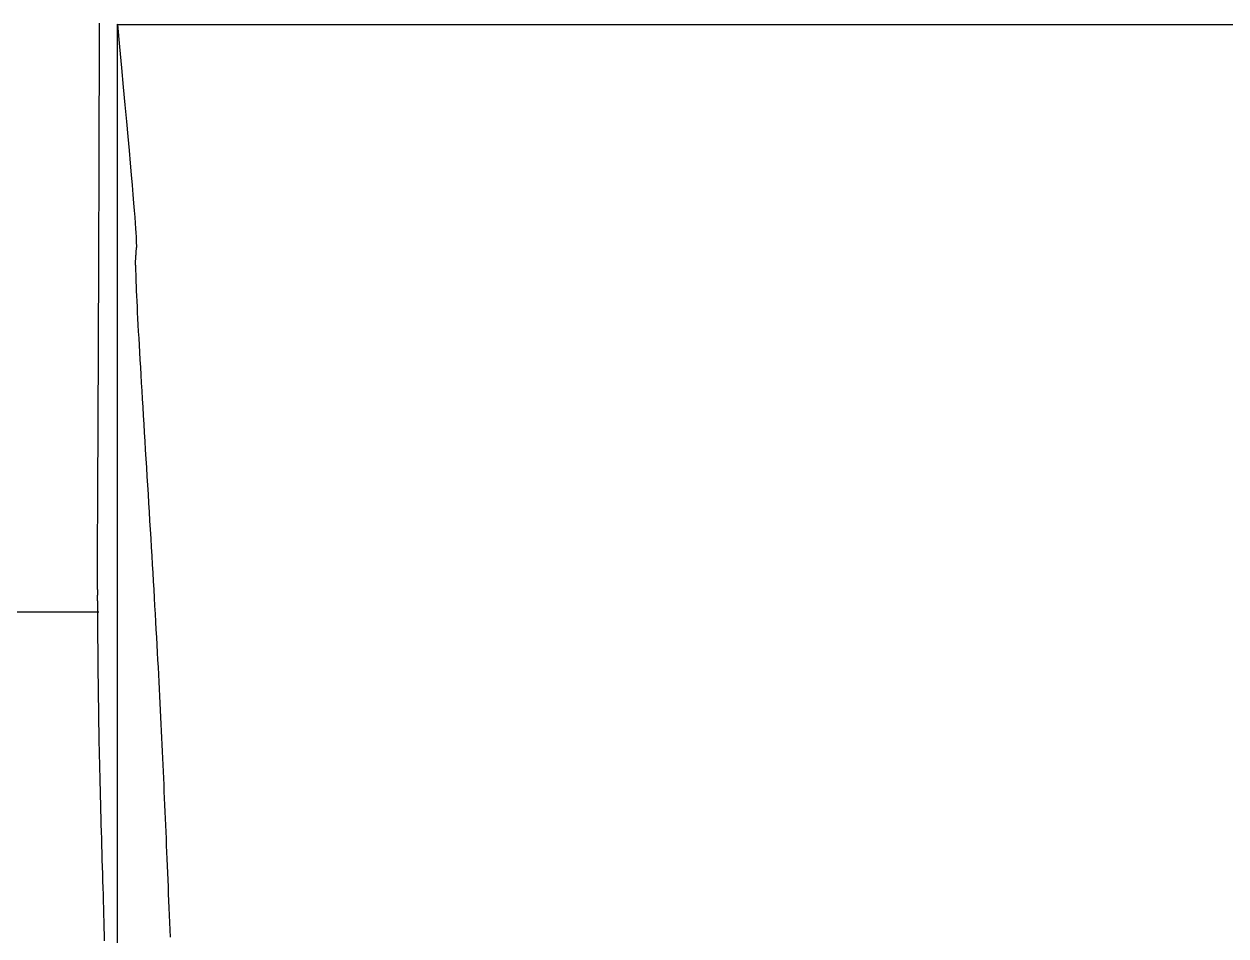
# Model space of a CAD drawing. Extents: x 28 to 300, y 18 to 330.
# Drawn here: x 225.6893 to 226.0468, y 191.3529 to 191.6241 of the extents above; entities that cross this region are included whole.
import ezdxf

# ---------------------------------------------------------------- set-up
doc = ezdxf.new("R2010")
doc.units = 0
doc.layers.add('MECHANICAL14', color=56, linetype='CONTINUOUS')
doc.layers.add('TOPOVERLAY', color=2, linetype='CONTINUOUS')

msp = doc.modelspace()

# ---------------------------------------------------------------- linework, layer by layer
at = {"layer": 'MECHANICAL14'}
for p, q in [((225.71174, 191.62345), (225.71175, 191.62438)), ((225.71174, 191.62256), (225.71174, 191.62345)), ((225.71701, 191.6242), (225.71703, 191.62397)), ((225.71703, 191.62398), (227.43421, 191.62398)), ((225.71703, 191.26257), (225.71703, 191.62398)), ((225.71703, 191.62397), (225.71766, 191.61731)), ((225.71172, 191.62012), (225.71173, 191.6209)), ((225.71172, 191.61936), (225.71172, 191.62012)), ((225.71173, 191.62172), (225.71174, 191.62256)), ((225.71173, 191.6209), (225.71173, 191.62172)), ((225.7117, 191.61652), (225.71171, 191.6172)), ((225.7117, 191.61584), (225.7117, 191.61652)), ((225.71171, 191.61862), (225.71172, 191.61936)), ((225.71171, 191.61791), (225.71171, 191.61862)), ((225.71171, 191.6172), (225.71171, 191.61791)), ((225.71766, 191.61731), (225.71824, 191.61111)), ((225.71168, 191.61245), (225.71169, 191.61314)), ((225.71168, 191.61175), (225.71168, 191.61245)), ((225.71169, 191.61516), (225.7117, 191.61584)), ((225.71169, 191.61449), (225.71169, 191.61516)), ((225.71169, 191.61382), (225.71169, 191.61449)), ((225.71169, 191.61314), (225.71169, 191.61382)), ((225.71167, 191.60954), (225.71168, 191.6103)), ((225.71167, 191.60876), (225.71167, 191.60954)), ((225.71168, 191.61103), (225.71168, 191.61175)), ((225.71168, 191.6103), (225.71168, 191.61103)), ((225.71824, 191.61111), (225.71878, 191.60536)), ((225.71166, 191.60621), (225.71167, 191.60709)), ((225.71166, 191.60529), (225.71166, 191.60621)), ((225.71166, 191.60432), (225.71166, 191.60529)), ((225.71167, 191.60794), (225.71167, 191.60876)), ((225.71167, 191.60709), (225.71167, 191.60794)), ((225.71878, 191.60536), (225.71927, 191.60005)), ((225.71165, 191.60224), (225.71166, 191.6033)), ((225.71165, 191.60113), (225.71165, 191.60224)), ((225.71166, 191.6033), (225.71166, 191.60432)), ((225.71164, 191.59879), (225.71165, 191.59998)), ((225.71164, 191.59755), (225.71164, 191.59879)), ((225.71165, 191.59998), (225.71165, 191.60113)), ((225.71927, 191.60005), (225.71973, 191.59514)), ((225.71163, 191.59495), (225.71164, 191.59627)), ((225.71163, 191.5936), (225.71163, 191.59495)), ((225.71164, 191.59627), (225.71164, 191.59755)), ((225.71973, 191.59514), (225.72014, 191.59063)), ((225.71162, 191.59077), (225.71163, 191.5922)), ((225.71163, 191.5922), (225.71163, 191.5936)), ((225.71161, 191.5878), (225.71162, 191.5893)), ((225.71161, 191.58626), (225.71161, 191.5878)), ((225.71162, 191.5893), (225.71162, 191.59077)), ((225.72014, 191.59063), (225.72051, 191.58649)), ((225.7116, 191.58469), (225.71161, 191.58626)), ((225.7116, 191.58309), (225.7116, 191.58469)), ((225.72051, 191.58649), (225.72085, 191.58272)), ((225.71159, 191.58146), (225.7116, 191.58309)), ((225.71159, 191.5798), (225.71159, 191.58146)), ((225.72085, 191.58272), (225.72115, 191.57929)), ((225.71158, 191.57812), (225.71159, 191.5798)), ((225.71158, 191.5764), (225.71158, 191.57812)), ((225.72115, 191.57929), (225.72142, 191.57618)), ((225.71157, 191.57466), (225.71158, 191.5764)), ((225.71157, 191.57289), (225.71157, 191.57466)), ((225.72142, 191.57618), (225.72165, 191.57337)), ((225.72165, 191.57337), (225.72186, 191.57086)), ((225.71156, 191.5711), (225.71157, 191.57289)), ((225.71156, 191.56929), (225.71156, 191.5711)), ((225.72186, 191.57086), (225.72204, 191.56861)), ((225.71154, 191.5656), (225.71155, 191.56746)), ((225.71155, 191.56746), (225.71156, 191.56929)), ((225.72204, 191.56861), (225.72219, 191.56662)), ((225.72219, 191.56662), (225.72232, 191.56486)), ((225.71153, 191.56184), (225.71154, 191.56373)), ((225.71154, 191.56373), (225.71154, 191.5656)), ((225.72232, 191.56486), (225.72242, 191.56332)), ((225.72242, 191.56332), (225.72251, 191.56198)), ((225.71152, 191.55993), (225.71153, 191.56184)), ((225.71152, 191.558), (225.71152, 191.55993)), ((225.72251, 191.56198), (225.72257, 191.56082)), ((225.72257, 191.56082), (225.72262, 191.55982)), ((225.72262, 191.55982), (225.72265, 191.55897)), ((225.72265, 191.55897), (225.72267, 191.55825)), ((225.7115, 191.55411), (225.71151, 191.55606)), ((225.71151, 191.55606), (225.71152, 191.558)), ((225.72252, 191.55495), (225.72255, 191.55528)), ((225.72255, 191.55528), (225.72258, 191.55561)), ((225.72258, 191.55561), (225.72261, 191.55594)), ((225.72261, 191.55594), (225.72264, 191.55628)), ((225.72264, 191.55628), (225.72266, 191.55667)), ((225.72266, 191.55667), (225.72267, 191.55712)), ((225.72267, 191.55825), (225.72268, 191.55764)), ((225.72267, 191.55712), (225.72268, 191.55764)), ((225.71149, 191.55016), (225.7115, 191.55214)), ((225.7115, 191.55214), (225.7115, 191.55411)), ((225.72243, 191.55242), (225.72244, 191.55309)), ((225.72243, 191.55242), (225.72244, 191.55163)), ((225.72244, 191.55309), (225.72245, 191.55367)), ((225.72244, 191.55163), (225.72245, 191.55073)), ((225.72245, 191.55367), (225.72247, 191.55415)), ((225.72247, 191.55415), (225.72249, 191.55457)), ((225.72249, 191.55457), (225.72252, 191.55495)), ((225.71148, 191.54817), (225.71149, 191.55016)), ((225.71148, 191.54617), (225.71148, 191.54817)), ((225.72245, 191.55073), (225.72247, 191.54973)), ((225.72247, 191.54973), (225.72251, 191.54863)), ((225.72251, 191.54863), (225.72255, 191.54742)), ((225.71147, 191.54416), (225.71148, 191.54617)), ((225.72255, 191.54742), (225.7226, 191.54613)), ((225.7226, 191.54613), (225.72266, 191.54474)), ((225.72266, 191.54474), (225.72272, 191.54326)), ((225.71145, 191.54012), (225.71146, 191.54215)), ((225.71146, 191.54215), (225.71147, 191.54416)), ((225.72272, 191.54326), (225.72279, 191.54169)), ((225.72279, 191.54169), (225.72287, 191.54004)), ((225.71144, 191.53606), (225.71145, 191.53809)), ((225.71145, 191.53809), (225.71145, 191.54012)), ((225.72287, 191.54004), (225.72296, 191.53832)), ((225.72296, 191.53832), (225.72305, 191.53652)), ((225.71142, 191.53199), (225.71143, 191.53403)), ((225.71143, 191.53403), (225.71144, 191.53606)), ((225.72305, 191.53652), (225.72315, 191.53464)), ((225.72315, 191.53464), (225.72325, 191.5327)), ((225.71142, 191.52995), (225.71142, 191.53199)), ((225.72325, 191.5327), (225.72336, 191.53069)), ((225.72336, 191.53069), (225.72348, 191.52861)), ((225.7114, 191.52587), (225.71141, 191.52791)), ((225.71141, 191.52791), (225.71142, 191.52995)), ((225.72348, 191.52861), (225.7236, 191.52648)), ((225.71138, 191.52181), (225.71139, 191.52384)), ((225.71139, 191.52384), (225.7114, 191.52587)), ((225.7236, 191.52648), (225.72373, 191.52429)), ((225.72373, 191.52429), (225.72386, 191.52205)), ((225.71136, 191.51776), (225.71137, 191.51978)), ((225.71137, 191.51978), (225.71138, 191.52181)), ((225.72386, 191.52205), (225.72399, 191.51976)), ((225.72399, 191.51976), (225.72413, 191.51742)), ((225.71135, 191.51574), (225.71136, 191.51776)), ((225.72413, 191.51742), (225.72427, 191.51504)), ((225.71134, 191.51174), (225.71135, 191.51373)), ((225.71135, 191.51373), (225.71135, 191.51574)), ((225.72427, 191.51504), (225.72441, 191.51262)), ((225.72441, 191.51262), (225.72456, 191.51017)), ((225.71132, 191.50777), (225.71133, 191.50975)), ((225.71133, 191.50975), (225.71134, 191.51174)), ((225.72456, 191.51017), (225.72471, 191.50768)), ((225.7113, 191.50385), (225.71131, 191.5058)), ((225.71131, 191.5058), (225.71132, 191.50777)), ((225.72471, 191.50768), (225.72486, 191.50516)), ((225.72486, 191.50516), (225.72502, 191.50261)), ((225.71128, 191.49999), (225.71129, 191.50191)), ((225.71129, 191.50191), (225.7113, 191.50385)), ((225.72502, 191.50261), (225.72517, 191.50004)), ((225.71127, 191.49808), (225.71128, 191.49999)), ((225.71127, 191.49619), (225.71127, 191.49808)), ((225.72517, 191.50004), (225.72533, 191.49745)), ((225.71126, 191.49431), (225.71127, 191.49619)), ((225.72533, 191.49745), (225.72549, 191.49484)), ((225.72549, 191.49484), (225.72565, 191.49222)), ((225.71124, 191.49062), (225.71125, 191.49246)), ((225.71125, 191.49246), (225.71126, 191.49431)), ((225.72565, 191.49222), (225.72581, 191.48959)), ((225.71122, 191.48879), (225.71124, 191.49062)), ((225.71122, 191.48697), (225.71122, 191.48879)), ((225.72581, 191.48959), (225.72597, 191.48695)), ((225.7112, 191.48339), (225.71121, 191.48517)), ((225.71121, 191.48517), (225.71122, 191.48697)), ((225.72597, 191.48695), (225.72614, 191.48431)), ((225.72614, 191.48431), (225.7263, 191.48166)), ((225.71118, 191.47985), (225.71119, 191.48161)), ((225.71119, 191.48161), (225.7112, 191.48339)), ((225.7263, 191.48166), (225.72646, 191.47902)), ((225.71117, 191.47809), (225.71118, 191.47985)), ((225.71117, 191.47635), (225.71117, 191.47809)), ((225.72646, 191.47902), (225.72662, 191.47639)), ((225.71115, 191.47288), (225.71116, 191.47461)), ((225.71116, 191.47461), (225.71117, 191.47635)), ((225.72662, 191.47639), (225.72678, 191.47376)), ((225.72678, 191.47376), (225.72693, 191.47115)), ((225.71113, 191.46774), (225.71114, 191.46945)), ((225.71114, 191.47116), (225.71115, 191.47288)), ((225.71114, 191.46945), (225.71114, 191.47116)), ((225.72693, 191.47115), (225.72709, 191.46856)), ((225.71113, 191.46604), (225.71113, 191.46774)), ((225.71113, 191.46435), (225.71113, 191.46604)), ((225.72709, 191.46856), (225.72724, 191.46598)), ((225.72724, 191.46598), (225.7274, 191.46342)), ((225.71112, 191.46265), (225.71113, 191.46435)), ((225.71112, 191.46096), (225.71112, 191.46265)), ((225.7274, 191.46342), (225.72754, 191.46089)), ((225.71112, 191.45928), (225.71112, 191.46096)), ((225.71112, 191.45759), (225.71112, 191.45928)), ((225.72754, 191.46089), (225.72769, 191.45839)), ((225.71112, 191.45591), (225.71112, 191.45759)), ((225.71112, 191.45591), (225.71112, 191.45423)), ((225.72769, 191.45839), (225.72784, 191.45593)), ((225.72784, 191.45593), (225.72798, 191.45349)), ((225.71112, 191.45254), (225.71112, 191.45423)), ((225.71112, 191.45254), (225.71112, 191.45086)), ((225.72798, 191.45349), (225.72811, 191.45109)), ((225.62562, 191.44932), (225.7115, 191.44932)), ((225.71112, 191.45086), (225.71113, 191.44917)), ((225.71113, 191.44917), (225.71113, 191.44748)), ((225.72811, 191.45109), (225.72825, 191.44871)), ((225.72825, 191.44871), (225.72838, 191.44637)), ((225.71113, 191.44748), (225.71114, 191.44579)), ((225.71114, 191.44579), (225.71114, 191.4441)), ((225.72838, 191.44637), (225.7285, 191.44405)), ((225.71114, 191.4441), (225.71115, 191.4424)), ((225.71115, 191.4424), (225.71116, 191.44069)), ((225.7285, 191.44405), (225.72863, 191.44176)), ((225.72863, 191.44176), (225.72875, 191.43949)), ((225.71116, 191.44069), (225.71117, 191.43898)), ((225.71117, 191.43898), (225.71118, 191.43727)), ((225.71118, 191.43727), (225.7112, 191.43554)), ((225.72875, 191.43949), (225.72888, 191.43725)), ((225.72888, 191.43725), (225.72899, 191.43504)), ((225.7112, 191.43554), (225.71121, 191.43381)), ((225.71121, 191.43381), (225.71123, 191.43207)), ((225.72899, 191.43504), (225.72911, 191.43284)), ((225.71123, 191.43207), (225.71125, 191.43032)), ((225.71125, 191.43032), (225.71127, 191.42856)), ((225.72911, 191.43284), (225.72922, 191.43067)), ((225.72922, 191.43067), (225.72933, 191.42851)), ((225.71127, 191.42856), (225.71129, 191.42679)), ((225.71129, 191.42679), (225.71131, 191.425)), ((225.72933, 191.42851), (225.72944, 191.42638)), ((225.71131, 191.425), (225.71133, 191.42321)), ((225.71133, 191.42321), (225.71136, 191.4214)), ((225.72944, 191.42638), (225.72955, 191.42426)), ((225.72955, 191.42426), (225.72966, 191.42216)), ((225.71136, 191.4214), (225.71139, 191.41958)), ((225.71139, 191.41958), (225.71142, 191.41774)), ((225.72966, 191.42216), (225.72976, 191.42008)), ((225.72976, 191.42008), (225.72986, 191.41801)), ((225.71142, 191.41774), (225.71145, 191.41589)), ((225.71145, 191.41589), (225.71148, 191.41402)), ((225.72986, 191.41801), (225.72996, 191.41595)), ((225.72996, 191.41595), (225.73006, 191.4139)), ((225.71148, 191.41402), (225.71152, 191.41214)), ((225.73006, 191.4139), (225.73016, 191.41187)), ((225.71152, 191.41214), (225.71155, 191.41024)), ((225.71155, 191.41024), (225.71159, 191.40832)), ((225.73016, 191.41187), (225.73025, 191.40985)), ((225.73025, 191.40985), (225.73034, 191.40783)), ((225.71159, 191.40832), (225.71163, 191.40639)), ((225.71163, 191.40639), (225.71168, 191.40443)), ((225.73034, 191.40783), (225.73044, 191.40582)), ((225.73044, 191.40582), (225.73053, 191.40382)), ((225.71168, 191.40443), (225.71172, 191.40245)), ((225.71172, 191.40245), (225.71177, 191.40046)), ((225.73053, 191.40382), (225.73062, 191.40182)), ((225.73062, 191.40182), (225.73071, 191.39983)), ((225.71177, 191.40046), (225.71182, 191.39844)), ((225.71182, 191.39844), (225.71187, 191.39641)), ((225.73071, 191.39983), (225.7308, 191.39784)), ((225.71187, 191.39641), (225.71192, 191.39436)), ((225.71192, 191.39436), (225.71197, 191.3923)), ((225.7308, 191.39784), (225.73089, 191.39585)), ((225.73089, 191.39585), (225.73097, 191.39387)), ((225.71197, 191.3923), (225.71203, 191.39022)), ((225.73097, 191.39387), (225.73106, 191.39188)), ((225.73106, 191.39188), (225.73115, 191.38989)), ((225.71203, 191.39022), (225.71209, 191.38814)), ((225.71209, 191.38814), (225.71215, 191.38605)), ((225.73115, 191.38989), (225.73123, 191.3879)), ((225.73123, 191.3879), (225.73132, 191.3859)), ((225.71215, 191.38605), (225.71221, 191.38396)), ((225.71221, 191.38396), (225.71226, 191.38186)), ((225.73132, 191.3859), (225.7314, 191.3839)), ((225.7314, 191.3839), (225.73149, 191.3819)), ((225.71226, 191.38186), (225.71232, 191.37976)), ((225.73149, 191.3819), (225.73157, 191.37988)), ((225.71232, 191.37976), (225.71239, 191.37767)), ((225.71239, 191.37767), (225.71245, 191.37557)), ((225.73157, 191.37988), (225.73166, 191.37786)), ((225.73166, 191.37786), (225.73174, 191.37583)), ((225.71245, 191.37557), (225.71251, 191.37348)), ((225.71251, 191.37348), (225.71257, 191.3714)), ((225.73174, 191.37583), (225.73183, 191.37379)), ((225.73183, 191.37379), (225.73191, 191.37174)), ((225.71257, 191.3714), (225.71263, 191.36933)), ((225.71263, 191.36933), (225.71269, 191.36727)), ((225.73191, 191.37174), (225.732, 191.36967)), ((225.732, 191.36967), (225.73209, 191.36759)), ((225.71269, 191.36727), (225.71275, 191.36522)), ((225.73209, 191.36759), (225.73217, 191.36549)), ((225.71275, 191.36522), (225.7128, 191.36319)), ((225.7128, 191.36319), (225.71286, 191.36118)), ((225.73217, 191.36549), (225.73226, 191.36338)), ((225.73226, 191.36338), (225.73235, 191.36125)), ((225.71286, 191.36118), (225.71292, 191.35918)), ((225.71292, 191.35918), (225.71297, 191.35721)), ((225.73235, 191.36125), (225.73244, 191.3591)), ((225.73244, 191.3591), (225.73253, 191.35694)), ((225.71297, 191.35721), (225.71303, 191.35526)), ((225.71303, 191.35526), (225.71308, 191.35333)), ((225.73253, 191.35694), (225.73262, 191.35475)), ((225.71308, 191.35333), (225.71313, 191.35144)), ((225.73262, 191.35475), (225.73271, 191.35254))]:
    msp.add_line(p, q, dxfattribs=at)
at = {"layer": 'TOPOVERLAY'}
for p, q in [((225.71174, 191.62345), (225.71175, 191.62438)), ((225.71174, 191.62256), (225.71174, 191.62345)), ((225.71701, 191.6242), (225.71703, 191.62397)), ((225.71703, 191.62398), (227.43421, 191.62398)), ((225.71703, 191.26257), (225.71703, 191.62398)), ((225.71703, 191.62397), (225.71766, 191.61731)), ((225.71172, 191.62012), (225.71173, 191.6209)), ((225.71172, 191.61936), (225.71172, 191.62012)), ((225.71173, 191.62172), (225.71174, 191.62256)), ((225.71173, 191.6209), (225.71173, 191.62172)), ((225.7117, 191.61652), (225.71171, 191.6172)), ((225.7117, 191.61584), (225.7117, 191.61652)), ((225.71171, 191.61862), (225.71172, 191.61936)), ((225.71171, 191.61791), (225.71171, 191.61862)), ((225.71171, 191.6172), (225.71171, 191.61791)), ((225.71766, 191.61731), (225.71824, 191.61111)), ((225.71168, 191.61245), (225.71169, 191.61314)), ((225.71168, 191.61175), (225.71168, 191.61245)), ((225.71169, 191.61516), (225.7117, 191.61584)), ((225.71169, 191.61449), (225.71169, 191.61516)), ((225.71169, 191.61382), (225.71169, 191.61449)), ((225.71169, 191.61314), (225.71169, 191.61382)), ((225.71167, 191.60954), (225.71168, 191.6103)), ((225.71167, 191.60876), (225.71167, 191.60954)), ((225.71168, 191.61103), (225.71168, 191.61175)), ((225.71168, 191.6103), (225.71168, 191.61103)), ((225.71824, 191.61111), (225.71878, 191.60536)), ((225.71166, 191.60621), (225.71167, 191.60709)), ((225.71166, 191.60529), (225.71166, 191.60621)), ((225.71166, 191.60432), (225.71166, 191.60529)), ((225.71167, 191.60794), (225.71167, 191.60876)), ((225.71167, 191.60709), (225.71167, 191.60794)), ((225.71878, 191.60536), (225.71927, 191.60005)), ((225.71165, 191.60224), (225.71166, 191.6033)), ((225.71165, 191.60113), (225.71165, 191.60224)), ((225.71166, 191.6033), (225.71166, 191.60432)), ((225.71164, 191.59879), (225.71165, 191.59998)), ((225.71164, 191.59755), (225.71164, 191.59879)), ((225.71165, 191.59998), (225.71165, 191.60113)), ((225.71927, 191.60005), (225.71973, 191.59514)), ((225.71163, 191.59495), (225.71164, 191.59627)), ((225.71163, 191.5936), (225.71163, 191.59495)), ((225.71164, 191.59627), (225.71164, 191.59755)), ((225.71973, 191.59514), (225.72014, 191.59063)), ((225.71162, 191.59077), (225.71163, 191.5922)), ((225.71163, 191.5922), (225.71163, 191.5936)), ((225.71161, 191.5878), (225.71162, 191.5893)), ((225.71161, 191.58626), (225.71161, 191.5878)), ((225.71162, 191.5893), (225.71162, 191.59077)), ((225.72014, 191.59063), (225.72051, 191.58649)), ((225.7116, 191.58469), (225.71161, 191.58626)), ((225.7116, 191.58309), (225.7116, 191.58469)), ((225.72051, 191.58649), (225.72085, 191.58272)), ((225.71159, 191.58146), (225.7116, 191.58309)), ((225.71159, 191.5798), (225.71159, 191.58146)), ((225.72085, 191.58272), (225.72115, 191.57929)), ((225.71158, 191.57812), (225.71159, 191.5798)), ((225.71158, 191.5764), (225.71158, 191.57812)), ((225.72115, 191.57929), (225.72142, 191.57618)), ((225.71157, 191.57466), (225.71158, 191.5764)), ((225.71157, 191.57289), (225.71157, 191.57466)), ((225.72142, 191.57618), (225.72165, 191.57337)), ((225.72165, 191.57337), (225.72186, 191.57086)), ((225.71156, 191.5711), (225.71157, 191.57289)), ((225.71156, 191.56929), (225.71156, 191.5711)), ((225.72186, 191.57086), (225.72204, 191.56861)), ((225.71154, 191.5656), (225.71155, 191.56746)), ((225.71155, 191.56746), (225.71156, 191.56929)), ((225.72204, 191.56861), (225.72219, 191.56662)), ((225.72219, 191.56662), (225.72232, 191.56486)), ((225.71153, 191.56184), (225.71154, 191.56373)), ((225.71154, 191.56373), (225.71154, 191.5656)), ((225.72232, 191.56486), (225.72242, 191.56332)), ((225.72242, 191.56332), (225.72251, 191.56198)), ((225.71152, 191.55993), (225.71153, 191.56184)), ((225.71152, 191.558), (225.71152, 191.55993)), ((225.72251, 191.56198), (225.72257, 191.56082)), ((225.72257, 191.56082), (225.72262, 191.55982)), ((225.72262, 191.55982), (225.72265, 191.55897)), ((225.72265, 191.55897), (225.72267, 191.55825)), ((225.7115, 191.55411), (225.71151, 191.55606)), ((225.71151, 191.55606), (225.71152, 191.558)), ((225.72252, 191.55495), (225.72255, 191.55528)), ((225.72255, 191.55528), (225.72258, 191.55561)), ((225.72258, 191.55561), (225.72261, 191.55594)), ((225.72261, 191.55594), (225.72264, 191.55628)), ((225.72264, 191.55628), (225.72266, 191.55667)), ((225.72266, 191.55667), (225.72267, 191.55712)), ((225.72267, 191.55825), (225.72268, 191.55764)), ((225.72267, 191.55712), (225.72268, 191.55764)), ((225.71149, 191.55016), (225.7115, 191.55214)), ((225.7115, 191.55214), (225.7115, 191.55411)), ((225.72243, 191.55242), (225.72244, 191.55309)), ((225.72243, 191.55242), (225.72244, 191.55163)), ((225.72244, 191.55309), (225.72245, 191.55367)), ((225.72244, 191.55163), (225.72245, 191.55073)), ((225.72245, 191.55367), (225.72247, 191.55415)), ((225.72247, 191.55415), (225.72249, 191.55457)), ((225.72249, 191.55457), (225.72252, 191.55495)), ((225.71148, 191.54817), (225.71149, 191.55016)), ((225.71148, 191.54617), (225.71148, 191.54817)), ((225.72245, 191.55073), (225.72247, 191.54973)), ((225.72247, 191.54973), (225.72251, 191.54863)), ((225.72251, 191.54863), (225.72255, 191.54742)), ((225.71147, 191.54416), (225.71148, 191.54617)), ((225.72255, 191.54742), (225.7226, 191.54613)), ((225.7226, 191.54613), (225.72266, 191.54474)), ((225.72266, 191.54474), (225.72272, 191.54326)), ((225.71145, 191.54012), (225.71146, 191.54215)), ((225.71146, 191.54215), (225.71147, 191.54416)), ((225.72272, 191.54326), (225.72279, 191.54169)), ((225.72279, 191.54169), (225.72287, 191.54004)), ((225.71144, 191.53606), (225.71145, 191.53809)), ((225.71145, 191.53809), (225.71145, 191.54012)), ((225.72287, 191.54004), (225.72296, 191.53832)), ((225.72296, 191.53832), (225.72305, 191.53652)), ((225.71142, 191.53199), (225.71143, 191.53403)), ((225.71143, 191.53403), (225.71144, 191.53606)), ((225.72305, 191.53652), (225.72315, 191.53464)), ((225.72315, 191.53464), (225.72325, 191.5327)), ((225.71142, 191.52995), (225.71142, 191.53199)), ((225.72325, 191.5327), (225.72336, 191.53069)), ((225.72336, 191.53069), (225.72348, 191.52861)), ((225.7114, 191.52587), (225.71141, 191.52791)), ((225.71141, 191.52791), (225.71142, 191.52995)), ((225.72348, 191.52861), (225.7236, 191.52648)), ((225.71138, 191.52181), (225.71139, 191.52384)), ((225.71139, 191.52384), (225.7114, 191.52587)), ((225.7236, 191.52648), (225.72373, 191.52429)), ((225.72373, 191.52429), (225.72386, 191.52205)), ((225.71136, 191.51776), (225.71137, 191.51978)), ((225.71137, 191.51978), (225.71138, 191.52181)), ((225.72386, 191.52205), (225.72399, 191.51976)), ((225.72399, 191.51976), (225.72413, 191.51742)), ((225.71135, 191.51574), (225.71136, 191.51776)), ((225.72413, 191.51742), (225.72427, 191.51504)), ((225.71134, 191.51174), (225.71135, 191.51373)), ((225.71135, 191.51373), (225.71135, 191.51574)), ((225.72427, 191.51504), (225.72441, 191.51262)), ((225.72441, 191.51262), (225.72456, 191.51017)), ((225.71132, 191.50777), (225.71133, 191.50975)), ((225.71133, 191.50975), (225.71134, 191.51174)), ((225.72456, 191.51017), (225.72471, 191.50768)), ((225.7113, 191.50385), (225.71131, 191.5058)), ((225.71131, 191.5058), (225.71132, 191.50777)), ((225.72471, 191.50768), (225.72486, 191.50516)), ((225.72486, 191.50516), (225.72502, 191.50261)), ((225.71128, 191.49999), (225.71129, 191.50191)), ((225.71129, 191.50191), (225.7113, 191.50385)), ((225.72502, 191.50261), (225.72517, 191.50004)), ((225.71127, 191.49808), (225.71128, 191.49999)), ((225.71127, 191.49619), (225.71127, 191.49808)), ((225.72517, 191.50004), (225.72533, 191.49745)), ((225.71126, 191.49431), (225.71127, 191.49619)), ((225.72533, 191.49745), (225.72549, 191.49484)), ((225.72549, 191.49484), (225.72565, 191.49222)), ((225.71124, 191.49062), (225.71125, 191.49246)), ((225.71125, 191.49246), (225.71126, 191.49431)), ((225.72565, 191.49222), (225.72581, 191.48959)), ((225.71122, 191.48879), (225.71124, 191.49062)), ((225.71122, 191.48697), (225.71122, 191.48879)), ((225.72581, 191.48959), (225.72597, 191.48695)), ((225.7112, 191.48339), (225.71121, 191.48517)), ((225.71121, 191.48517), (225.71122, 191.48697)), ((225.72597, 191.48695), (225.72614, 191.48431)), ((225.72614, 191.48431), (225.7263, 191.48166)), ((225.71118, 191.47985), (225.71119, 191.48161)), ((225.71119, 191.48161), (225.7112, 191.48339)), ((225.7263, 191.48166), (225.72646, 191.47902)), ((225.71117, 191.47809), (225.71118, 191.47985)), ((225.71117, 191.47635), (225.71117, 191.47809)), ((225.72646, 191.47902), (225.72662, 191.47639)), ((225.71115, 191.47288), (225.71116, 191.47461)), ((225.71116, 191.47461), (225.71117, 191.47635)), ((225.72662, 191.47639), (225.72678, 191.47376)), ((225.72678, 191.47376), (225.72693, 191.47115)), ((225.71113, 191.46774), (225.71114, 191.46945)), ((225.71114, 191.47116), (225.71115, 191.47288)), ((225.71114, 191.46945), (225.71114, 191.47116)), ((225.72693, 191.47115), (225.72709, 191.46856)), ((225.71113, 191.46604), (225.71113, 191.46774)), ((225.71113, 191.46435), (225.71113, 191.46604)), ((225.72709, 191.46856), (225.72724, 191.46598)), ((225.72724, 191.46598), (225.7274, 191.46342)), ((225.71112, 191.46265), (225.71113, 191.46435)), ((225.71112, 191.46096), (225.71112, 191.46265)), ((225.7274, 191.46342), (225.72754, 191.46089)), ((225.71112, 191.45928), (225.71112, 191.46096)), ((225.71112, 191.45759), (225.71112, 191.45928)), ((225.72754, 191.46089), (225.72769, 191.45839)), ((225.71112, 191.45591), (225.71112, 191.45759)), ((225.71112, 191.45591), (225.71112, 191.45423)), ((225.72769, 191.45839), (225.72784, 191.45593)), ((225.72784, 191.45593), (225.72798, 191.45349)), ((225.71112, 191.45254), (225.71112, 191.45423)), ((225.71112, 191.45254), (225.71112, 191.45086)), ((225.72798, 191.45349), (225.72811, 191.45109)), ((225.62562, 191.44932), (225.7115, 191.44932)), ((225.71112, 191.45086), (225.71113, 191.44917)), ((225.71113, 191.44917), (225.71113, 191.44748)), ((225.72811, 191.45109), (225.72825, 191.44871)), ((225.72825, 191.44871), (225.72838, 191.44637)), ((225.71113, 191.44748), (225.71114, 191.44579)), ((225.71114, 191.44579), (225.71114, 191.4441)), ((225.72838, 191.44637), (225.7285, 191.44405)), ((225.71114, 191.4441), (225.71115, 191.4424)), ((225.71115, 191.4424), (225.71116, 191.44069)), ((225.7285, 191.44405), (225.72863, 191.44176)), ((225.72863, 191.44176), (225.72875, 191.43949)), ((225.71116, 191.44069), (225.71117, 191.43898)), ((225.71117, 191.43898), (225.71118, 191.43727)), ((225.71118, 191.43727), (225.7112, 191.43554)), ((225.72875, 191.43949), (225.72888, 191.43725)), ((225.72888, 191.43725), (225.72899, 191.43504)), ((225.7112, 191.43554), (225.71121, 191.43381)), ((225.71121, 191.43381), (225.71123, 191.43207)), ((225.72899, 191.43504), (225.72911, 191.43284)), ((225.71123, 191.43207), (225.71125, 191.43032)), ((225.71125, 191.43032), (225.71127, 191.42856)), ((225.72911, 191.43284), (225.72922, 191.43067)), ((225.72922, 191.43067), (225.72933, 191.42851)), ((225.71127, 191.42856), (225.71129, 191.42679)), ((225.71129, 191.42679), (225.71131, 191.425)), ((225.72933, 191.42851), (225.72944, 191.42638)), ((225.71131, 191.425), (225.71133, 191.42321)), ((225.71133, 191.42321), (225.71136, 191.4214)), ((225.72944, 191.42638), (225.72955, 191.42426)), ((225.72955, 191.42426), (225.72966, 191.42216)), ((225.71136, 191.4214), (225.71139, 191.41958)), ((225.71139, 191.41958), (225.71142, 191.41774)), ((225.72966, 191.42216), (225.72976, 191.42008)), ((225.72976, 191.42008), (225.72986, 191.41801)), ((225.71142, 191.41774), (225.71145, 191.41589)), ((225.71145, 191.41589), (225.71148, 191.41402)), ((225.72986, 191.41801), (225.72996, 191.41595)), ((225.72996, 191.41595), (225.73006, 191.4139)), ((225.71148, 191.41402), (225.71152, 191.41214)), ((225.73006, 191.4139), (225.73016, 191.41187)), ((225.71152, 191.41214), (225.71155, 191.41024)), ((225.71155, 191.41024), (225.71159, 191.40832)), ((225.73016, 191.41187), (225.73025, 191.40985)), ((225.73025, 191.40985), (225.73034, 191.40783)), ((225.71159, 191.40832), (225.71163, 191.40639)), ((225.71163, 191.40639), (225.71168, 191.40443)), ((225.73034, 191.40783), (225.73044, 191.40582)), ((225.73044, 191.40582), (225.73053, 191.40382)), ((225.71168, 191.40443), (225.71172, 191.40245)), ((225.71172, 191.40245), (225.71177, 191.40046)), ((225.73053, 191.40382), (225.73062, 191.40182)), ((225.73062, 191.40182), (225.73071, 191.39983)), ((225.71177, 191.40046), (225.71182, 191.39844)), ((225.71182, 191.39844), (225.71187, 191.39641)), ((225.73071, 191.39983), (225.7308, 191.39784)), ((225.71187, 191.39641), (225.71192, 191.39436)), ((225.71192, 191.39436), (225.71197, 191.3923)), ((225.7308, 191.39784), (225.73089, 191.39585)), ((225.73089, 191.39585), (225.73097, 191.39387)), ((225.71197, 191.3923), (225.71203, 191.39022)), ((225.73097, 191.39387), (225.73106, 191.39188)), ((225.73106, 191.39188), (225.73115, 191.38989)), ((225.71203, 191.39022), (225.71209, 191.38814)), ((225.71209, 191.38814), (225.71215, 191.38605)), ((225.73115, 191.38989), (225.73123, 191.3879)), ((225.73123, 191.3879), (225.73132, 191.3859)), ((225.71215, 191.38605), (225.71221, 191.38396)), ((225.71221, 191.38396), (225.71226, 191.38186)), ((225.73132, 191.3859), (225.7314, 191.3839)), ((225.7314, 191.3839), (225.73149, 191.3819)), ((225.71226, 191.38186), (225.71232, 191.37976)), ((225.73149, 191.3819), (225.73157, 191.37988)), ((225.71232, 191.37976), (225.71239, 191.37767)), ((225.71239, 191.37767), (225.71245, 191.37557)), ((225.73157, 191.37988), (225.73166, 191.37786)), ((225.73166, 191.37786), (225.73174, 191.37583)), ((225.71245, 191.37557), (225.71251, 191.37348)), ((225.71251, 191.37348), (225.71257, 191.3714)), ((225.73174, 191.37583), (225.73183, 191.37379)), ((225.73183, 191.37379), (225.73191, 191.37174)), ((225.71257, 191.3714), (225.71263, 191.36933)), ((225.71263, 191.36933), (225.71269, 191.36727)), ((225.73191, 191.37174), (225.732, 191.36967)), ((225.732, 191.36967), (225.73209, 191.36759)), ((225.71269, 191.36727), (225.71275, 191.36522)), ((225.73209, 191.36759), (225.73217, 191.36549)), ((225.71275, 191.36522), (225.7128, 191.36319)), ((225.7128, 191.36319), (225.71286, 191.36118)), ((225.73217, 191.36549), (225.73226, 191.36338)), ((225.73226, 191.36338), (225.73235, 191.36125)), ((225.71286, 191.36118), (225.71292, 191.35918)), ((225.71292, 191.35918), (225.71297, 191.35721)), ((225.73235, 191.36125), (225.73244, 191.3591)), ((225.73244, 191.3591), (225.73253, 191.35694)), ((225.71297, 191.35721), (225.71303, 191.35526)), ((225.71303, 191.35526), (225.71308, 191.35333)), ((225.73253, 191.35694), (225.73262, 191.35475)), ((225.71308, 191.35333), (225.71313, 191.35144)), ((225.73262, 191.35475), (225.73271, 191.35254))]:
    msp.add_line(p, q, dxfattribs=at)

doc.saveas('drawing.dxf')
